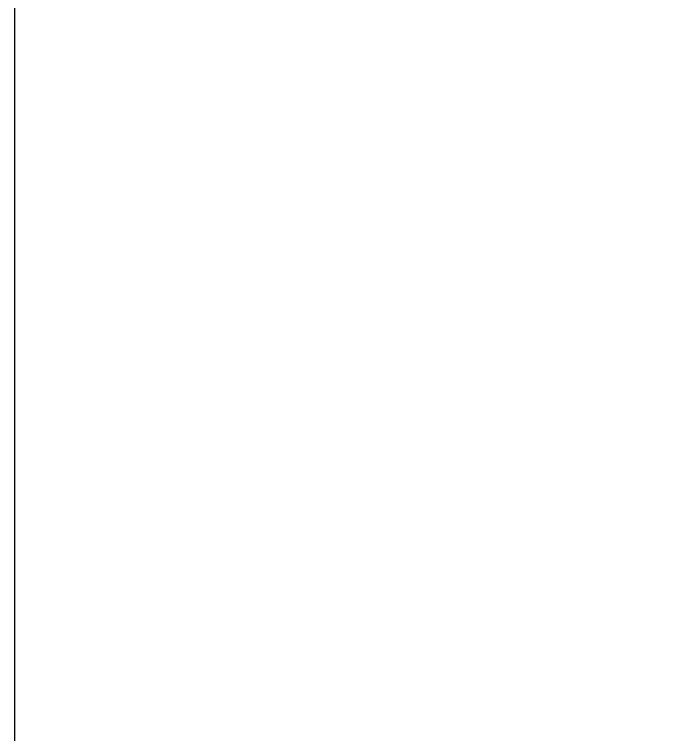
# Model space of a CAD drawing. Header units: millimetres. Extents: x -691095 to 2797013, y -349436 to 2050109.
# Drawn here: x 0 to 66509, y 991917 to 1064540 of the extents above; entities that cross this region are included whole.
import ezdxf

# ---------------------------------------------------------------- set-up
doc = ezdxf.new("R2010")
doc.units = ezdxf.units.MM
doc.header["$LTSCALE"] = 1000
doc.layers.add('C-XREF-SLCT', color=7, linetype='Continuous', plot=False)
doc.styles.add('Acs', font='Stfangso_1.ttf', dxfattribs={"width": 0.7})

# ---------------------------------------------------------------- blocks, each defined once
blk = doc.blocks.new('AcsAcadShareArea')
blk.add_lwpolyline([(-0.002982308948412538, -0.001911495820968412), (118899.9970176911, -0.001911495820968412), (118899.9970176911, 84999.99808850419), (-0.002982308948412538, 84999.99808850419)], close=True)
at = {"style": 'Acs', "width": 0.8}
blk.add_attdef('唯一编号', (7537.400782513572, 860.8092080655974), '', height=1000, dxfattribs=at)

msp = doc.modelspace()

# ---------------------------------------------------------------- block references
at = {"layer": 'C-XREF-SLCT', "xscale": 20, "yscale": 20, "zscale": 20}
msp.add_blockref('AcsAcadShareArea', (0, 0), dxfattribs=at)

doc.saveas('drawing.dxf')
